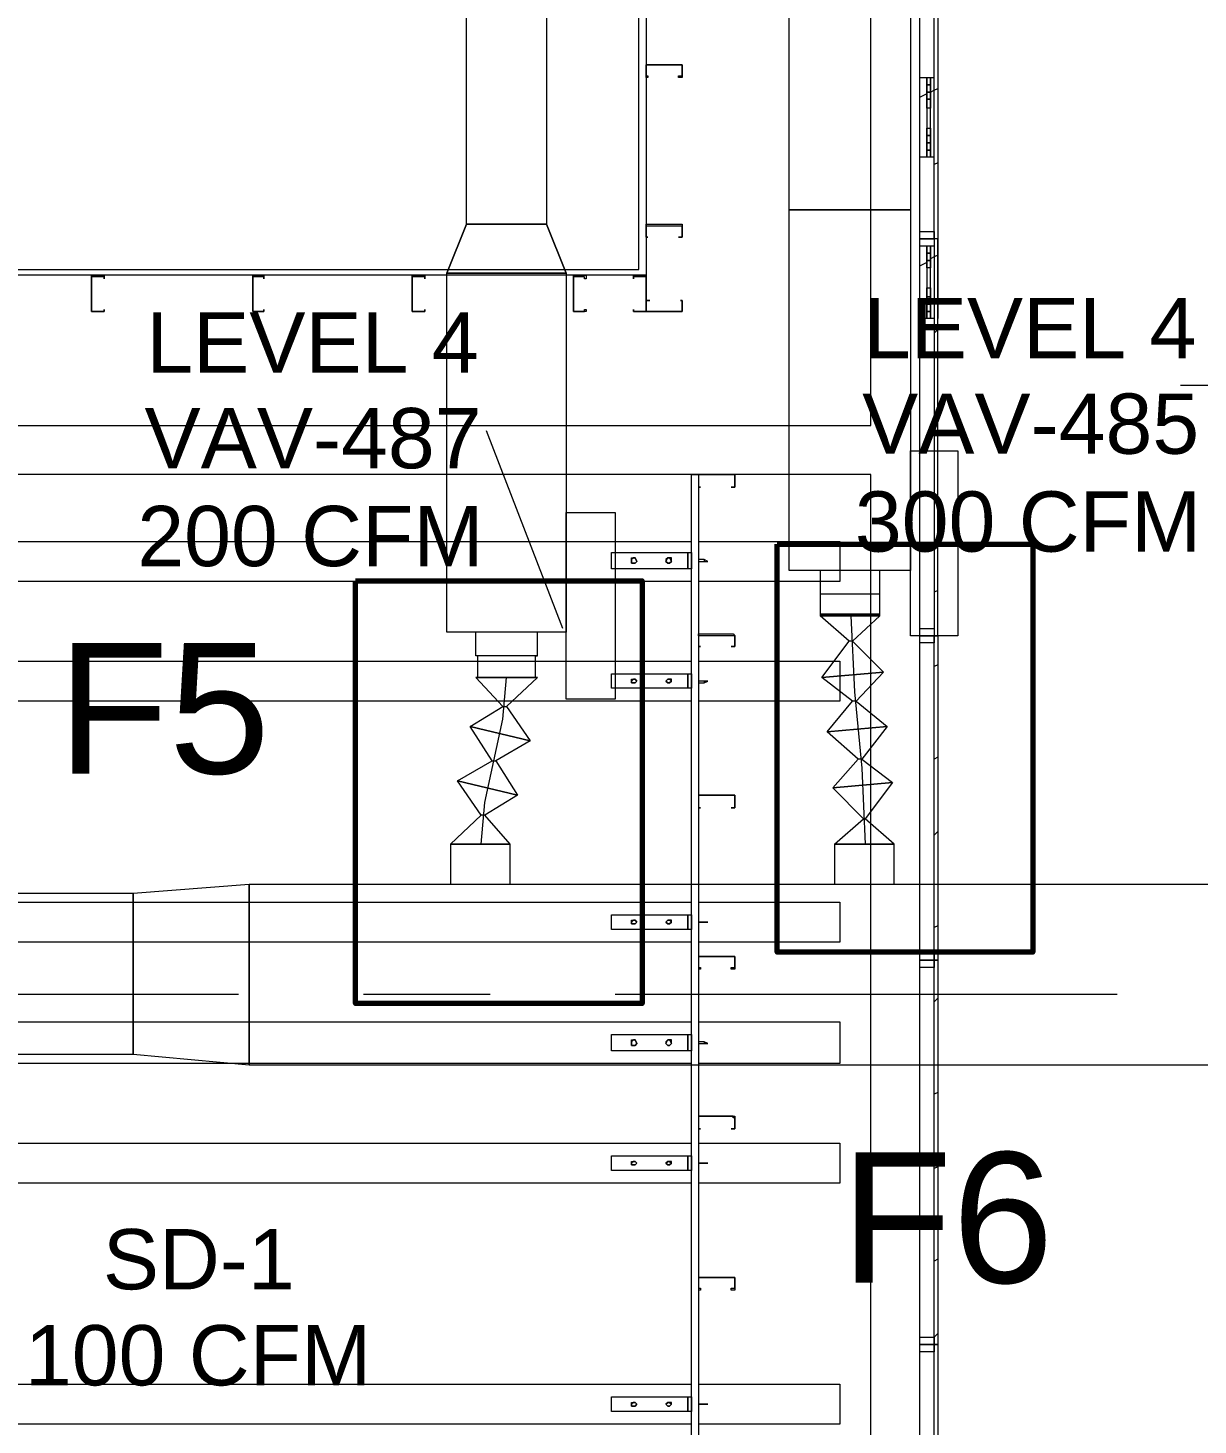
# Model space of a CAD drawing. Header units: metres. Extents: x 29 to 268, y -7 to 151.
# Drawn here: x 58.947 to 61.907, y 14.518 to 18.051 of the extents above; entities that cross this region are included whole.
import ezdxf

# ---------------------------------------------------------------- set-up
doc = ezdxf.new("R2010")
doc.units = ezdxf.units.M
doc.layers.add('HVAC - Ductos', color=5, linetype='Continuous', lineweight=50)
doc.layers.add('PDF2_Geometry', color=7, linetype='Continuous', true_color=0xaaaaaa)
doc.layers.add('PDF2_Text', color=7, linetype='Continuous')
doc.styles.add('PDF Arial-BoldMT-Identity-H', font='arial.ttf')
doc.styles.add('PDF Helvetica', font='')
doc.styles.get('PDF Helvetica').set_extended_font_data('Helvetica')

msp = doc.modelspace()

# ---------------------------------------------------------------- linework, layer by layer
at = {"layer": 'HVAC - Ductos', "lineweight": 0}
for points in [[(61.1801, 27.0878), (61.1801, 17.5911), (60.8729, 17.5911), (60.8729, 27.0878)], [(60.0571, 17.5545), (60.0571, 21.4548), (60.2588, 21.4548), (60.2588, 17.5545)], [(60.8729, 16.679), (60.8729, 17.5911), (61.1801, 17.5911), (61.1801, 16.679)], [(60.3092, 17.4307), (60.2588, 17.5545)], [(60.0067, 16.5232), (60.0067, 17.4307), (60.3092, 17.4307), (60.3092, 16.5232)], [(61.2992, 16.514), (61.1801, 16.514), (61.1801, 16.9815), (61.2992, 16.9815)], [(60.4329, 16.3536), (60.3092, 16.3536), (60.3092, 16.8257), (60.4329, 16.8257)], [(60.9509, 16.569), (60.9555, 16.569), (60.9646, 16.569), (60.9738, 16.569), (60.9921, 16.569), (61.0105, 16.569), (61.0288, 16.569), (61.0471, 16.569), (61.0654, 16.569), (61.0792, 16.569), (61.0929, 16.569), (61.0975, 16.569), (61.1021, 16.569), (61.0975, 16.569), (61.0929, 16.569), (61.0792, 16.569), (61.0654, 16.569), (61.0471, 16.569), (61.0288, 16.569), (61.0105, 16.569), (60.9921, 16.569), (60.9738, 16.569), (60.9646, 16.569), (60.9555, 16.569)], [(60.0846, 16.4086), (60.0938, 16.4086), (60.1075, 16.4086), (60.1213, 16.4086), (60.1396, 16.4086), (60.1579, 16.4086), (60.1763, 16.4086), (60.1946, 16.4086), (60.2129, 16.4086), (60.2221, 16.4086), (60.2313, 16.4086), (60.2221, 16.4086), (60.2129, 16.4086), (60.1946, 16.4086), (60.1763, 16.4086), (60.1579, 16.4086), (60.1396, 16.4086), (60.1213, 16.4086), (60.1075, 16.4086), (60.0938, 16.4086)], [(60.0938, 15.9869), (60.1121, 15.9869), (60.1305, 15.9869), (60.1488, 15.9869), (60.1579, 15.9869), (60.1671, 15.9869), (60.1579, 15.9869), (60.1488, 15.9869), (60.1305, 15.9869), (60.1121, 15.9869), (60.0938, 15.9869), (60.0755, 15.9869), (60.0571, 15.9869), (60.0387, 15.9869), (60.0251, 15.9869), (60.0205, 15.9869), (60.0159, 15.9869), (60.0205, 15.9869), (60.0251, 15.9869), (60.0387, 15.9869), (60.0571, 15.9869), (60.0755, 15.9869)], [(61.0654, 15.9869), (61.0838, 15.9869), (61.1021, 15.9869), (61.1205, 15.9869), (61.1297, 15.9869), (61.1388, 15.9869), (61.1297, 15.9869), (61.1205, 15.9869), (61.1021, 15.9869), (61.0838, 15.9869), (61.0654, 15.9869), (61.0425, 15.9869), (61.0242, 15.9869), (61.0105, 15.9869), (60.9967, 15.9869), (60.9921, 15.9869), (60.9875, 15.9869), (60.9921, 15.9869), (60.9967, 15.9869), (61.0105, 15.9869), (61.0242, 15.9869), (61.0425, 15.9869)], [(59.5071, 15.4277), (59.2137, 15.4553), (59.2137, 15.8631), (59.5071, 15.8861)], [(59.5071, 15.8861), (64.92, 15.8861), (64.92, 15.4277), (59.5071, 15.4277)]]:
    msp.add_lwpolyline(points, close=True, dxfattribs=at)
for points in [[(60.0571, 17.5545), (60.0067, 17.4307), (60.0571, 17.5545)], [(60.0571, 17.5545), (60.2588, 17.5545)], [(60.3092, 17.4307), (60.0067, 17.4307)], [(62.3396, 17.1465), (62.1013, 17.1465), (61.8629, 17.1465)], [(60.3001, 16.5323), (60.1075, 17.0319)], [(60.9509, 16.679), (60.9509, 16.6195), (60.9509, 16.569), (60.9509, 16.5644), (60.9555, 16.5644), (60.9738, 16.5644), (60.9967, 16.5644), (61.0288, 16.5644), (61.0563, 16.5644), (61.0792, 16.5644), (61.0975, 16.5644), (61.1021, 16.5644), (61.0975, 16.5644), (61.0792, 16.5644), (61.0563, 16.5644), (61.0288, 16.5644), (60.9967, 16.5644), (60.9738, 16.5644), (60.9555, 16.5644), (60.9509, 16.5644), (61.1021, 16.5644), (61.0334, 16.5003), (61.0242, 16.5003)], [(61.0334, 16.5003), (61.1113, 16.4223), (60.9555, 16.4086), (61.0242, 16.5003), (60.9509, 16.5644), (61.1021, 16.5644), (61.1021, 16.569), (61.0975, 16.569), (61.0792, 16.569), (61.0563, 16.569), (61.0288, 16.569), (61.0013, 16.569), (60.9738, 16.569), (60.96, 16.569), (60.9509, 16.569), (60.96, 16.569), (60.9738, 16.569), (61.0013, 16.569), (61.0288, 16.569), (61.0563, 16.569), (61.0792, 16.569), (61.0975, 16.569), (61.1021, 16.569), (61.1021, 16.6195), (61.1021, 16.679), (61.0929, 16.679), (61.0792, 16.679), (61.0654, 16.679), (61.0471, 16.679), (61.0288, 16.679), (61.0105, 16.679), (60.9967, 16.679), (60.9784, 16.679), (60.9692, 16.679), (60.96, 16.679), (60.9555, 16.679)], [(61.1021, 16.6195), (61.0929, 16.6195), (61.0792, 16.6195), (61.0654, 16.6195), (61.0471, 16.6195), (61.0288, 16.6195), (61.0059, 16.6195), (60.9875, 16.6195), (60.9738, 16.6195), (60.96, 16.6195), (60.9555, 16.6195), (60.9509, 16.6195)], [(61.0792, 16.6195), (61.0654, 16.6195), (61.0471, 16.6195), (61.0288, 16.6195), (61.0105, 16.6195), (60.9921, 16.6195), (60.9738, 16.6195)], [(61.0288, 16.5644), (61.0379, 16.3719), (61.0563, 16.1794), (61.0654, 15.9869)], [(60.0801, 16.4086), (60.0892, 16.4086), (60.1029, 16.4086), (60.1305, 16.4086), (60.1579, 16.4086), (60.1855, 16.4086), (60.2129, 16.4086), (60.2267, 16.4086), (60.2359, 16.4086), (60.2313, 16.4086), (60.2267, 16.4086), (60.2129, 16.4086), (60.1855, 16.4086), (60.1579, 16.4086), (60.1305, 16.4086), (60.1075, 16.4086), (60.0892, 16.4086), (60.0846, 16.4086), (60.0892, 16.4086), (60.1075, 16.4086), (60.1305, 16.4086), (60.1579, 16.4086), (60.1855, 16.4086), (60.2129, 16.4086), (60.2267, 16.4086), (60.2313, 16.4086), (60.2313, 16.4636), (60.2359, 16.4636), (60.2313, 16.4636), (60.2221, 16.4636), (60.2129, 16.4636), (60.1946, 16.4636), (60.1763, 16.4636), (60.1579, 16.4636), (60.1396, 16.4636), (60.1213, 16.4636), (60.1029, 16.4636), (60.0938, 16.4636), (60.0846, 16.4636), (60.0801, 16.4636), (60.0801, 16.5232)], [(60.2359, 16.4636), (60.2359, 16.5232), (60.2313, 16.5232), (60.2221, 16.5232), (60.2129, 16.5232), (60.1946, 16.5232), (60.1763, 16.5232), (60.1579, 16.5232), (60.1396, 16.5232), (60.1259, 16.5232), (60.1121, 16.5232), (60.0983, 16.5232), (60.0892, 16.5232), (60.0846, 16.5232)], [(60.0846, 16.4636), (60.0846, 16.4086), (60.0801, 16.4086), (60.1488, 16.3353)], [(60.2129, 16.4636), (60.1946, 16.4636), (60.1763, 16.4636), (60.1579, 16.4636), (60.1396, 16.4636), (60.1213, 16.4636), (60.1075, 16.4636)], [(60.2359, 16.4086), (60.2267, 16.4086), (60.2129, 16.4086), (60.1855, 16.4086), (60.1579, 16.4086), (60.1305, 16.4086), (60.1029, 16.4086), (60.0892, 16.4086), (60.0801, 16.4086), (60.2359, 16.4086), (60.1579, 16.3353), (60.2175, 16.2481), (60.0663, 16.2849), (60.1488, 16.3353), (60.1579, 16.3353)], [(60.0938, 15.9869), (60.1029, 16.0923), (60.1259, 16.1977), (60.1488, 16.3031), (60.1579, 16.4086)], [(61.0425, 16.349), (61.1205, 16.2849), (60.9692, 16.2711), (61.0334, 16.349), (60.9555, 16.4086), (61.1113, 16.4223), (61.0425, 16.349), (61.0334, 16.349)], [(60.1213, 16.1977), (60.0663, 16.2849), (60.2175, 16.2481), (60.1305, 16.1977), (60.1855, 16.1107), (60.0342, 16.1473), (60.1213, 16.1977), (60.1305, 16.1977)], [(61.0563, 16.2023), (61.1342, 16.1427), (60.9829, 16.129), (61.0471, 16.2023), (60.9692, 16.2711), (61.1205, 16.2849), (61.0563, 16.2023), (61.0471, 16.2023)], [(60.0938, 16.0603), (60.0342, 16.1473), (60.1855, 16.1107), (60.1029, 16.0603), (60.0938, 16.0603), (60.0159, 15.9869), (60.0159, 15.8861), (60.0205, 15.8861), (60.0251, 15.8861), (60.0387, 15.8861), (60.0571, 15.8861), (60.0755, 15.8861), (60.0938, 15.8861), (60.1121, 15.8861), (60.1305, 15.8861), (60.1488, 15.8861), (60.1579, 15.8861), (60.1671, 15.8861), (60.1671, 15.9869), (60.0159, 15.9869), (60.1671, 15.9869), (60.1029, 16.0603)], [(61.1388, 15.8861), (61.1388, 15.9869), (60.9875, 15.9869), (61.0609, 16.0511), (60.9829, 16.129), (61.1342, 16.1427), (61.0654, 16.0511), (61.0609, 16.0511)], [(61.1388, 15.9869), (61.0654, 16.0511)], [(60.9875, 15.9869), (60.9875, 15.8861)], [(60.9921, 15.8861), (60.9967, 15.8861)], [(61.0013, 15.8861), (61.0059, 15.8861), (61.0105, 15.8861)], [(61.0151, 15.8861), (61.0242, 15.8861)], [(61.0288, 15.8861), (61.0334, 15.8861), (61.0379, 15.8861)], [(61.0471, 15.8861), (61.0654, 15.8861), (61.0792, 15.8861)], [(61.0883, 15.8861), (61.0975, 15.8861), (61.1021, 15.8861)], [(61.1067, 15.8861), (61.1113, 15.8861), (61.1159, 15.8861)], [(61.1205, 15.8861), (61.1251, 15.8861), (61.1297, 15.8861)], [(61.1342, 15.8861), (61.1342, 15.8861)], [(58.5859, 15.8631), (59.2137, 15.8631), (59.2137, 15.4553), (58.5904, 15.4553)]]:
    msp.add_lwpolyline(points, dxfattribs=at)
at = {"layer": 'PDF2_Geometry', "lineweight": 0}
for points in [[(57.3987, 12.8656), (57.3987, 18.5353), (57.5225, 18.5353), (57.5271, 18.5353), (57.5271, 22.7382), (57.5363, 22.7382), (57.5363, 18.5307), (57.5363, 22.7382), (61.0746, 22.7382), (57.5363, 22.7382), (57.5271, 22.7382), (57.5271, 18.5353), (57.5225, 18.5353), (57.5225, 17.0457), (61.0792, 17.0457), (61.0792, 18.5353), (61.2029, 18.5353)], [(61.2029, 19.3878), (61.2029, 18.5719), (61.2396, 18.5719), (61.2396, 18.5536), (61.2396, 18.5353), (61.2029, 18.5353), (61.2029, 12.8656)], [(61.2029, 17.5361), (61.2396, 17.5361), (61.2396, 17.5177), (61.2029, 17.5177), (61.2396, 17.5177), (61.2396, 16.514), (61.2488, 16.514), (61.2488, 17.5177), (61.2396, 17.5177), (61.2396, 18.5353), (61.2488, 18.5353), (61.2488, 17.5177), (61.2396, 17.5177), (61.2396, 17.4994), (61.2029, 17.4994)], [(60.5109, 17.9578), (60.5109, 17.9578)], [(60.5109, 17.9578), (60.5109, 17.9578)], [(61.2029, 17.9257), (61.2213, 17.9257), (61.2213, 17.724), (61.2029, 17.724)], [(61.2305, 17.889), (61.2213, 17.889), (61.2213, 17.9073), (61.2213, 17.9257), (61.2305, 17.9257), (61.2305, 17.9073), (61.2213, 17.9073), (61.2305, 17.9073), (61.2305, 17.889), (61.2305, 17.8707), (61.2213, 17.8707), (61.2213, 17.889), (61.2305, 17.889), (61.2396, 17.8936), (61.2488, 17.8982)], [(61.2396, 17.724), (61.2305, 17.724), (61.2305, 17.9257), (61.2396, 17.9257)], [(61.2488, 17.9257), (61.2488, 17.724)], [(61.2213, 17.8844), (61.2029, 17.8753)], [(61.2488, 17.7103), (61.2396, 17.7057)], [(60.5109, 17.5499), (60.5109, 17.5499)], [(60.5154, 17.5223), (60.5154, 17.5223)], [(60.5933, 17.5223), (60.5933, 17.5223)], [(61.2396, 17.3161), (61.2305, 17.3161), (61.2305, 17.4994), (61.2305, 17.4811), (61.2213, 17.4811), (61.2213, 17.4994), (61.2213, 17.3161), (61.2029, 17.3161)], [(61.2488, 17.5177), (61.2488, 17.3161)], [(61.2213, 17.4582), (61.2029, 17.449)], [(61.2488, 17.4765), (61.2396, 17.4719), (61.2305, 17.4673)], [(59.1083, 17.4215), (59.1083, 17.4215)], [(59.5163, 17.4215), (59.5163, 17.4215)], [(60.3275, 17.4215), (60.3275, 17.4215)], [(60.5109, 17.4215), (60.5109, 17.4215)], [(59.1404, 17.4169), (59.1404, 17.4169)], [(59.5437, 17.4169), (59.5437, 17.4169)], [(59.9517, 17.4169), (59.9517, 17.4169)], [(60.4788, 17.4169), (60.4788, 17.4169)], [(60.52, 17.3619), (60.52, 17.3619)], [(60.5979, 17.3619), (60.5979, 17.3619)], [(59.1083, 17.3344), (59.1083, 17.3344)], [(59.1083, 17.3344), (59.1083, 17.3344)], [(59.1404, 17.339), (59.1404, 17.339)], [(59.5163, 17.3344), (59.5163, 17.3344)], [(59.5163, 17.3344), (59.5163, 17.3344)], [(59.5437, 17.339), (59.5437, 17.339)], [(59.9517, 17.339), (59.9517, 17.339)], [(60.3275, 17.3344), (60.3275, 17.3344)], [(60.3275, 17.3344), (60.3275, 17.3344)], [(60.4788, 17.339), (60.4788, 17.339)], [(60.5109, 17.3344), (60.5109, 17.3344)], [(60.5109, 17.3344), (60.5109, 17.3344)], [(60.5109, 17.3344), (60.5109, 17.3344)], [(60.5109, 17.3344), (60.5109, 17.3344)], [(61.2488, 17.2886), (61.2396, 17.2795)], [(61.2488, 17.0503), (61.2396, 17.0457)], [(61.0792, 12.8656), (61.0792, 16.9219), (57.5225, 16.9219), (57.5225, 12.8656)], [(60.6255, 12.8656), (60.6255, 16.9219), (60.6438, 16.9219), (60.6438, 12.8656), (60.7033, 12.8656), (60.6438, 12.8656)], [(60.6438, 16.9219), (60.6438, 16.9219)], [(60.6438, 16.9219), (60.6438, 16.9219)], [(60.6483, 16.8899), (60.6483, 16.8899)], [(60.7263, 16.8899), (60.7263, 16.8899)], [(61.2488, 16.8669), (61.2396, 16.8577)], [(57.9259, 16.7523), (60.6255, 16.7523)], [(60.6438, 16.7523), (61.0013, 16.7523), (61.0013, 16.6515), (60.6438, 16.6515)], [(60.6163, 16.7065), (60.6163, 16.7111)], [(60.6163, 16.6973), (60.6163, 16.7019)], [(60.6438, 16.7019), (60.6575, 16.7019), (60.6667, 16.7019), (60.6575, 16.7065), (60.6438, 16.7065)], [(60.6575, 16.7065), (60.6575, 16.7019)], [(60.6575, 16.7019), (60.6575, 16.7019)], [(60.6255, 16.6515), (57.9259, 16.6515)], [(61.2488, 16.6286), (61.2396, 16.624)], [(60.6438, 16.514), (60.6438, 16.514)], [(61.2029, 16.5323), (61.2396, 16.5323), (61.2396, 16.514), (61.2029, 16.514), (61.2396, 16.514), (61.2396, 16.4957), (61.2029, 16.4957)], [(61.2029, 15.7119), (61.2396, 15.7119), (61.2396, 15.6936), (61.2029, 15.6936), (61.2396, 15.6936), (61.2396, 16.514), (61.2488, 16.514), (61.2488, 15.6936), (61.2396, 15.6936), (61.2396, 15.6753), (61.2029, 15.6753)], [(60.6483, 16.4865), (60.6483, 16.4865)], [(60.7263, 16.4865), (60.7263, 16.4865)], [(57.9259, 16.4499), (60.6255, 16.4499)], [(60.6438, 16.4499), (61.0013, 16.4499), (61.0013, 16.349), (60.6438, 16.349)], [(61.2488, 16.4407), (61.2396, 16.4361)], [(60.6163, 16.404), (60.6163, 16.404)], [(60.6163, 16.3903), (60.6163, 16.3949)], [(60.6438, 16.3949), (60.6575, 16.3949), (60.6667, 16.3994), (60.6575, 16.3994), (60.6438, 16.3994)], [(60.6575, 16.3994), (60.6575, 16.3949)], [(60.6575, 16.3994), (60.6575, 16.3994)], [(60.6255, 16.349), (57.9259, 16.349)], [(61.2488, 16.2069), (61.2396, 16.2023)], [(60.6438, 16.1107), (60.6438, 16.1107)], [(60.6438, 16.1107), (60.6438, 16.1107)], [(60.6483, 16.0786), (60.6483, 16.0786)], [(60.7263, 16.0786), (60.7263, 16.0786)], [(61.2488, 16.019), (61.2396, 16.0099)], [(57.9259, 15.8403), (60.6255, 15.8403)], [(60.6438, 15.8403), (61.0013, 15.8403), (61.0013, 15.7394), (60.6438, 15.7394)], [(60.6163, 15.7944), (60.6163, 15.7944)], [(60.6163, 15.7853), (60.6163, 15.7853)], [(60.6438, 15.7899), (60.6575, 15.7899), (60.6438, 15.7899)], [(60.6575, 15.7899), (60.6667, 15.7899), (60.6575, 15.7899)], [(60.6575, 15.7899), (60.6575, 15.7899)], [(61.2488, 15.7807), (61.2396, 15.7761)], [(60.6255, 15.7394), (57.9259, 15.7394)], [(60.6438, 15.7027), (60.6438, 15.7027)], [(60.6438, 15.7027), (60.6438, 15.7027)], [(61.2488, 14.7494), (61.2396, 14.7403), (61.2396, 14.7219), (61.2029, 14.7219), (61.2396, 14.7219), (61.2396, 15.6936), (61.2488, 15.6936), (61.2488, 14.7219), (61.2396, 14.7219), (61.2396, 14.7035), (61.2029, 14.7035)], [(60.6438, 15.6753), (60.6483, 15.6753), (60.6483, 15.6707), (60.6438, 15.6707)], [(59.4796, 15.6065), (58.21, 15.6065)], [(60.1167, 15.6065), (59.7959, 15.6065)], [(61.7025, 15.6065), (60.4329, 15.6065)], [(61.2488, 15.5973), (61.2396, 15.5881)], [(57.9259, 15.5377), (60.6255, 15.5377)], [(60.6438, 15.5377), (61.0013, 15.5377), (61.0013, 15.4323), (60.6438, 15.4323)], [(60.6163, 15.4873), (60.6163, 15.4919)], [(60.6163, 15.4781), (60.6163, 15.4827)], [(60.6438, 15.4827), (60.6575, 15.4827), (60.6667, 15.4827), (60.6575, 15.4873), (60.6438, 15.4873)], [(60.6575, 15.4873), (60.6575, 15.4827)], [(60.6575, 15.4827), (60.6575, 15.4827)], [(60.6255, 15.4323), (57.9259, 15.4323)], [(61.2488, 15.359), (61.2396, 15.3544)], [(60.6438, 15.2994), (60.7309, 15.2994), (60.7355, 15.2994), (60.7355, 15.2948), (60.7355, 15.2673), (60.7263, 15.2673), (60.7355, 15.2673), (60.7355, 15.2948), (60.7309, 15.2948), (60.7309, 15.2994), (60.6438, 15.2994), (60.6438, 15.2948)], [(60.6438, 15.2994), (60.6438, 15.2994)], [(60.6483, 15.2673), (60.6483, 15.2673)], [(60.7263, 15.2673), (60.7263, 15.2673)], [(57.9259, 15.2307), (60.6255, 15.2307)], [(60.6438, 15.2307), (61.0013, 15.2307), (61.0013, 15.1298), (60.6438, 15.1298)], [(60.6163, 15.1848), (60.6163, 15.1848)], [(60.6163, 15.1757), (60.6163, 15.1757)], [(60.6438, 15.1803), (60.6575, 15.1803), (60.6438, 15.1803)], [(60.6575, 15.1803), (60.6667, 15.1803), (60.6575, 15.1803)], [(60.6575, 15.1803), (60.6575, 15.1803)], [(61.2488, 15.1711), (61.2396, 15.1665)], [(60.6255, 15.1298), (57.9259, 15.1298)], [(61.2488, 14.9373), (61.2396, 14.9327)], [(60.6438, 14.8915), (60.6438, 14.8915)], [(60.6438, 14.8915), (60.6438, 14.8915)], [(60.6438, 14.864), (60.6483, 14.864), (60.6483, 14.8594), (60.6438, 14.8594)], [(61.2029, 14.7403), (61.2396, 14.7403)], [(61.2488, 13.6677), (61.2396, 13.6631), (61.2396, 13.6448), (61.2029, 13.6448), (61.2396, 13.6448), (61.2396, 14.7219), (61.2488, 14.7219), (61.2488, 13.6448), (61.2396, 13.6448), (61.2396, 13.6265), (61.2029, 13.6265)], [(57.9259, 14.6211), (60.6255, 14.6211)], [(60.6438, 14.6211), (61.0013, 14.6211), (61.0013, 14.5203), (60.6438, 14.5203)], [(60.6163, 14.5753), (60.6163, 14.5753)], [(60.6163, 14.5661), (60.6163, 14.5661)], [(60.6438, 14.5707), (60.6575, 14.5707), (60.6438, 14.5707)], [(60.6575, 14.5707), (60.6667, 14.5707), (60.6575, 14.5707)], [(60.6575, 14.5707), (60.6575, 14.5707)], [(60.6255, 14.5203), (57.9259, 14.5203)]]:
    msp.add_lwpolyline(points, dxfattribs=at)
for points in [[(58.0404, 17.4261), (58.0404, 17.4399), (58.0404, 22.3166), (58.0404, 22.3349), (60.5109, 22.3349), (60.5109, 22.3166), (60.5109, 17.4399), (60.5109, 17.4261)], [(60.4925, 17.4399), (60.4925, 22.3166), (58.0587, 22.3166), (58.0587, 17.4399)], [(60.5109, 17.9578), (60.5979, 17.9578), (60.6025, 17.9578), (60.6025, 17.9257), (60.5933, 17.9257), (60.5933, 17.9303), (60.6025, 17.9303), (60.6025, 17.9578), (60.5979, 17.9578), (60.5109, 17.9578), (60.5109, 17.9303), (60.5154, 17.9303), (60.5154, 17.9257), (60.5109, 17.9257)], [(61.2305, 17.8707), (61.2305, 17.8478), (61.2213, 17.8478), (61.2213, 17.8707)], [(61.2213, 17.7973), (61.2305, 17.7973), (61.2305, 17.779), (61.2213, 17.779)], [(61.2213, 17.779), (61.2305, 17.779), (61.2305, 17.7607), (61.2213, 17.7607)], [(61.2213, 17.7607), (61.2305, 17.7607), (61.2305, 17.7423), (61.2213, 17.7423)], [(61.2305, 17.7423), (61.2305, 17.724), (61.2213, 17.724), (61.2213, 17.7423)], [(60.5109, 17.5499), (60.5109, 17.5545), (60.5979, 17.5545), (60.6025, 17.5545), (60.6025, 17.5499), (60.6025, 17.5223), (60.5933, 17.5223), (60.6025, 17.5223), (60.6025, 17.5499), (60.5979, 17.5499), (60.5109, 17.5499), (60.5109, 17.5223)], [(60.5154, 17.5223), (60.5109, 17.5223)], [(61.2305, 17.4811), (61.2305, 17.4627), (61.2213, 17.4627), (61.2213, 17.4811)], [(61.2305, 17.4627), (61.2305, 17.4445), (61.2213, 17.4445), (61.2213, 17.4627)], [(59.1404, 17.4169), (59.1404, 17.4215), (59.1083, 17.4215), (59.1083, 17.3344), (59.1404, 17.3344), (59.1404, 17.339), (59.1404, 17.3344), (59.1083, 17.3344), (59.1083, 17.4215), (59.1083, 17.4261), (59.1404, 17.4261)], [(59.5437, 17.4169), (59.5437, 17.4215), (59.5163, 17.4215), (59.5163, 17.3344), (59.5437, 17.3344), (59.5437, 17.339), (59.5437, 17.3344), (59.5163, 17.3344), (59.5163, 17.4215), (59.5163, 17.4261), (59.5437, 17.4261)], [(59.9517, 17.4169), (59.9517, 17.4215), (59.9242, 17.4215), (59.9196, 17.4215), (59.9196, 17.3344), (59.9242, 17.3344), (59.9517, 17.3344), (59.9517, 17.339), (59.9517, 17.3344), (59.9242, 17.3344), (59.9196, 17.3344), (59.9196, 17.4215), (59.9196, 17.4261), (59.9242, 17.4261), (59.9517, 17.4261)], [(60.3596, 17.4169), (60.3551, 17.4169), (60.3551, 17.4215), (60.3275, 17.4215), (60.3275, 17.3344), (60.3551, 17.3344), (60.3551, 17.339), (60.3596, 17.339), (60.3596, 17.3344), (60.3275, 17.3344), (60.3275, 17.4215), (60.3275, 17.4261), (60.3596, 17.4261)], [(60.5109, 17.3344), (60.5109, 17.4215), (60.4788, 17.4215), (60.4788, 17.4169), (60.4788, 17.4261), (60.5109, 17.4261), (60.5109, 17.4215), (60.5109, 17.3344), (60.4788, 17.3344)], [(61.2213, 17.394), (61.2305, 17.394), (61.2305, 17.3711), (61.2213, 17.3711)], [(60.6025, 17.3344), (60.5979, 17.3344), (60.5109, 17.3344), (60.5109, 17.3619), (60.52, 17.3619), (60.5109, 17.3619), (60.5109, 17.3344), (60.5979, 17.3344), (60.6025, 17.3344), (60.6025, 17.3619)], [(60.5979, 17.3619), (60.6025, 17.3619)], [(61.2213, 17.3711), (61.2305, 17.3711), (61.2305, 17.3527), (61.2213, 17.3527)], [(61.2213, 17.3527), (61.2305, 17.3527), (61.2305, 17.3344), (61.2213, 17.3344)], [(60.4788, 17.339), (60.4788, 17.3344)], [(61.2305, 17.3344), (61.2305, 17.3161), (61.2213, 17.3161), (61.2213, 17.3344)], [(60.7309, 16.9219), (60.7355, 16.9219), (60.7355, 16.8899), (60.7263, 16.8899), (60.7355, 16.8899), (60.7355, 16.9219), (60.7309, 16.9219), (60.6438, 16.9219)], [(60.6483, 16.8899), (60.6438, 16.8899)], [(60.6255, 16.7249), (60.6255, 16.6836), (60.6163, 16.6836), (60.4238, 16.6836), (60.4238, 16.7249), (60.6163, 16.7249)], [(60.6163, 16.7249), (60.6163, 16.6836)], [(60.4742, 16.7019), (60.4742, 16.6973), (60.4833, 16.6973), (60.4879, 16.7019), (60.4833, 16.7111), (60.4788, 16.7111), (60.4742, 16.7065)], [(60.4879, 16.7019), (60.4833, 16.6973), (60.4742, 16.6973), (60.4742, 16.7019), (60.4742, 16.7111), (60.4833, 16.7111)], [(60.5613, 16.7019), (60.5659, 16.6973), (60.5705, 16.6973), (60.5751, 16.7019), (60.5751, 16.7111), (60.5659, 16.7111), (60.5613, 16.7065)], [(60.5751, 16.7019), (60.5705, 16.6973), (60.5659, 16.6973), (60.5613, 16.7019), (60.5659, 16.7111), (60.5705, 16.7111)], [(60.6163, 16.7019), (60.6163, 16.6973), (60.6163, 16.7019), (60.6163, 16.7111), (60.6163, 16.7019), (60.6163, 16.6973), (60.6163, 16.7019), (60.6163, 16.7111)], [(60.6438, 16.5186), (60.7309, 16.5186), (60.7355, 16.514), (60.7355, 16.4865), (60.7263, 16.4865), (60.7355, 16.4865), (60.7355, 16.514), (60.7309, 16.514), (60.6438, 16.514)], [(60.6483, 16.4865), (60.6438, 16.4865)], [(60.6255, 16.4177), (60.6255, 16.3811), (60.6163, 16.3811), (60.4238, 16.3811), (60.4238, 16.4177), (60.6163, 16.4177)], [(60.4742, 16.3994), (60.4742, 16.3949), (60.4833, 16.3949), (60.4879, 16.3994), (60.4833, 16.404), (60.4788, 16.404)], [(60.4879, 16.3994), (60.4833, 16.3949), (60.4742, 16.3949), (60.4742, 16.3994), (60.4742, 16.404), (60.4833, 16.404)], [(60.5613, 16.3994), (60.5659, 16.3949), (60.5705, 16.3949), (60.5751, 16.3994), (60.5751, 16.404), (60.5659, 16.404)], [(60.5751, 16.3994), (60.5705, 16.3949), (60.5659, 16.3949), (60.5613, 16.3994), (60.5659, 16.404), (60.5705, 16.404)], [(60.6163, 16.4177), (60.6163, 16.3811)], [(60.6163, 16.3994), (60.6163, 16.3949), (60.6163, 16.3903), (60.6163, 16.3949), (60.6163, 16.3994), (60.6163, 16.404), (60.6163, 16.3994), (60.6163, 16.3949), (60.6163, 16.3994), (60.6163, 16.404)], [(60.7309, 16.1107), (60.7355, 16.1107), (60.7355, 16.0786), (60.7263, 16.0786), (60.7355, 16.0786), (60.7355, 16.1107), (60.7309, 16.1107), (60.6438, 16.1107)], [(60.6483, 16.0786), (60.6438, 16.0786)], [(60.6255, 15.8081), (60.6255, 15.7715), (60.6163, 15.7715), (60.4238, 15.7715), (60.4238, 15.8081), (60.6163, 15.8081)], [(60.4742, 15.7899), (60.4742, 15.7853), (60.4833, 15.7853), (60.4879, 15.7899), (60.4833, 15.7944), (60.4788, 15.7944)], [(60.4879, 15.7899), (60.4833, 15.7853), (60.4742, 15.7853), (60.4742, 15.7899), (60.4742, 15.7944), (60.4833, 15.7944)], [(60.5613, 15.7899), (60.5659, 15.7853), (60.5705, 15.7853), (60.5751, 15.7899), (60.5751, 15.7944), (60.5659, 15.7944)], [(60.5751, 15.7899), (60.5705, 15.7853), (60.5659, 15.7853), (60.5613, 15.7899), (60.5659, 15.7944), (60.5705, 15.7944)], [(60.6163, 15.8081), (60.6163, 15.7715)], [(60.6163, 15.7899), (60.6163, 15.7853), (60.6163, 15.7899), (60.6163, 15.7944), (60.6163, 15.7899), (60.6163, 15.7853), (60.6163, 15.7899), (60.6163, 15.7944)], [(60.7309, 15.7027), (60.7355, 15.7027), (60.7355, 15.6707), (60.7263, 15.6707), (60.7263, 15.6753), (60.7355, 15.6753), (60.7355, 15.7027), (60.7309, 15.7027), (60.6438, 15.7027)], [(60.6255, 15.5057), (60.6255, 15.4644), (60.6163, 15.4644), (60.4238, 15.4644), (60.4238, 15.5057), (60.6163, 15.5057)], [(60.4742, 15.4827), (60.4742, 15.4781), (60.4833, 15.4781), (60.4879, 15.4827), (60.4833, 15.4919), (60.4788, 15.4919), (60.4742, 15.4873)], [(60.4879, 15.4827), (60.4833, 15.4781), (60.4742, 15.4781), (60.4742, 15.4827), (60.4742, 15.4919), (60.4833, 15.4919)], [(60.5613, 15.4827), (60.5659, 15.4781), (60.5705, 15.4781), (60.5751, 15.4827), (60.5751, 15.4919), (60.5659, 15.4919), (60.5613, 15.4873)], [(60.5751, 15.4827), (60.5705, 15.4781), (60.5659, 15.4781), (60.5613, 15.4827), (60.5659, 15.4919), (60.5705, 15.4919)], [(60.6163, 15.5057), (60.6163, 15.4644)], [(60.6163, 15.4827), (60.6163, 15.4781), (60.6163, 15.4827), (60.6163, 15.4919), (60.6163, 15.4827), (60.6163, 15.4781), (60.6163, 15.4827), (60.6163, 15.4919)], [(60.6483, 15.2673), (60.6438, 15.2673)], [(60.6255, 15.1985), (60.6255, 15.1619), (60.6163, 15.1619), (60.4238, 15.1619), (60.4238, 15.1985), (60.6163, 15.1985)], [(60.6163, 15.1985), (60.6163, 15.1619)], [(60.4742, 15.1803), (60.4742, 15.1757), (60.4833, 15.1757), (60.4879, 15.1803), (60.4833, 15.1848), (60.4788, 15.1848)], [(60.4879, 15.1803), (60.4833, 15.1757), (60.4742, 15.1757), (60.4742, 15.1803), (60.4742, 15.1848), (60.4833, 15.1848)], [(60.5613, 15.1803), (60.5659, 15.1757), (60.5705, 15.1757), (60.5751, 15.1803), (60.5751, 15.1848), (60.5659, 15.1848)], [(60.5751, 15.1803), (60.5705, 15.1757), (60.5659, 15.1757), (60.5613, 15.1803), (60.5659, 15.1848), (60.5705, 15.1848)], [(60.6163, 15.1803), (60.6163, 15.1757), (60.6163, 15.1803), (60.6163, 15.1848), (60.6163, 15.1803), (60.6163, 15.1757), (60.6163, 15.1803), (60.6163, 15.1848)], [(60.7309, 14.8915), (60.7355, 14.8915), (60.7355, 14.8594), (60.7263, 14.8594), (60.7263, 14.864), (60.7355, 14.864), (60.7355, 14.8915), (60.7309, 14.8915), (60.6438, 14.8915)], [(60.6255, 14.589), (60.6255, 14.5523), (60.6163, 14.5523), (60.4238, 14.5523), (60.4238, 14.589), (60.6163, 14.589)], [(60.4742, 14.5707), (60.4742, 14.5661), (60.4833, 14.5661), (60.4879, 14.5707), (60.4833, 14.5753), (60.4788, 14.5753)], [(60.4879, 14.5707), (60.4833, 14.5661), (60.4742, 14.5661), (60.4742, 14.5707), (60.4742, 14.5753), (60.4833, 14.5753)], [(60.5613, 14.5707), (60.5659, 14.5661), (60.5705, 14.5661), (60.5751, 14.5707), (60.5751, 14.5753), (60.5659, 14.5753)], [(60.5751, 14.5707), (60.5705, 14.5661), (60.5659, 14.5661), (60.5613, 14.5707), (60.5659, 14.5753), (60.5705, 14.5753)], [(60.6163, 14.589), (60.6163, 14.5523)], [(60.6163, 14.5707), (60.6163, 14.5661), (60.6163, 14.5707), (60.6163, 14.5753), (60.6163, 14.5707), (60.6163, 14.5661), (60.6163, 14.5707), (60.6163, 14.5753)]]:
    msp.add_lwpolyline(points, close=True, dxfattribs=at)
at = {"layer": 'PDF2_Geometry', "color": 232, "lineweight": 70, "true_color": 0xe91e64}
for points in [[(60.8429, 16.7452), (61.4889, 16.7452), (61.4889, 15.7139), (60.8429, 15.7139)], [(59.7763, 16.6532), (60.5014, 16.6532), (60.5014, 15.5843), (59.7763, 15.5843)]]:
    msp.add_lwpolyline(points, close=True, dxfattribs=at)

# ---------------------------------------------------------------- texts
at = {"layer": 'PDF2_Text', "lineweight": 0, "char_height": 0.15247, "attachment_point": 4, "style": 'PDF Helvetica'}
for s, insert in [('LEVEL 4', (61.062, 17.2922)), ('LEVEL 4', (59.2469, 17.2555)), ('VAV-485', (61.0574, 17.0493)), ('VAV-487', (59.2423, 17.0126)), ('300 CFM', (61.0391, 16.8018)), ('200 CFM', (59.224, 16.7651)), ('SD-1', (59.1369, 14.9363)), ('100 CFM', (58.9398, 14.6934))]:
    msp.add_mtext(s, dxfattribs=dict(at, insert=insert))
at = {"layer": 'PDF2_Text', "color": 232, "lineweight": 70, "true_color": 0xe91e64, "char_height": 0.33001, "attachment_point": 4, "style": 'PDF Arial-BoldMT-Identity-H'}
for s, insert in [('F5', (59.022, 16.3282)), ('F6', (61.0036, 15.0403))]:
    msp.add_mtext(s, dxfattribs=dict(at, insert=insert))

doc.saveas('drawing.dxf')
